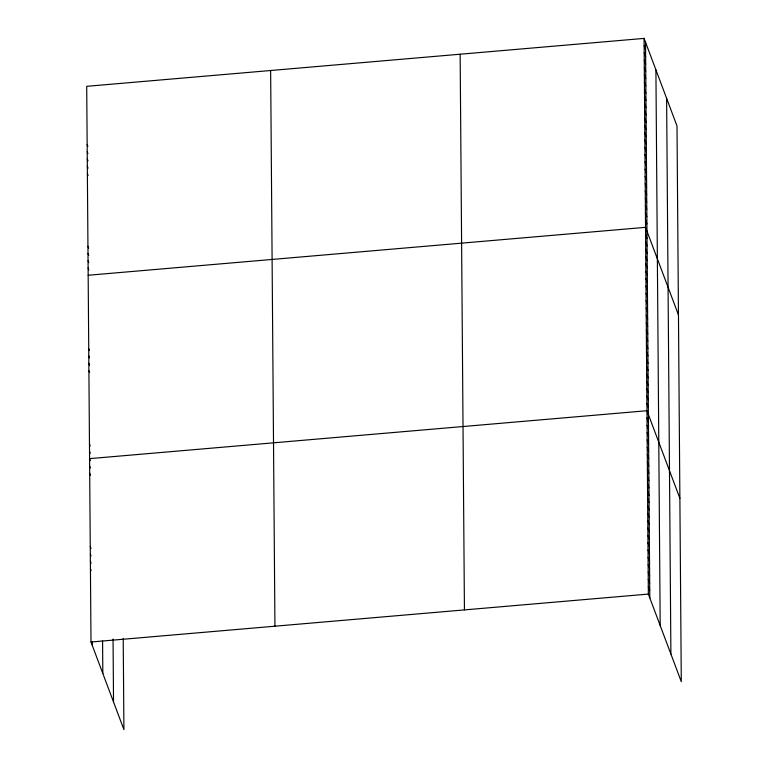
<?xml version="1.0" encoding="UTF-8"?>
<svg xmlns="http://www.w3.org/2000/svg" width="768" height="768" viewBox="0 0 768 768"><rect width="100%" height="100%" fill="white"/><g stroke="black" fill="none" stroke-linecap="round" stroke-linejoin="round"><path stroke-width="1.15" d="M644.083 38.4L648.365 594.086L681.293 681.677L677.002 125.981L644.083 38.4L86.707 86.323L90.998 642.019L123.917 729.6L123.216 638.438M88.166 275.261L645.533 227.338L678.461 314.918M90.998 642.019L648.365 594.086M644.131 45.667L645.571 49.498M644.189 52.934L645.629 56.765M644.246 60.202L645.686 64.032M644.304 67.469L645.744 71.299M644.362 74.736L645.802 78.566M644.419 82.003L645.859 85.834M644.467 89.27L645.907 93.101M644.525 96.538L645.965 100.368M644.582 103.805L646.022 107.635M644.64 111.072L646.08 114.893M644.698 118.33L646.138 122.16M644.755 125.597L646.195 129.427M644.813 132.864L646.243 136.694M644.861 140.131L646.301 143.962M644.918 147.398L646.358 151.229M644.976 154.666L646.416 158.496M645.034 161.933L646.474 165.763M645.091 169.2L646.531 173.03M645.149 176.467L646.589 180.298M645.197 183.734L646.637 187.565M645.254 191.002L646.694 194.832M645.312 198.269L646.752 202.099M645.37 205.536L646.81 209.366M645.427 212.803L646.867 216.634M645.485 220.07L646.925 223.901M645.59 234.672L647.03 238.502M645.648 242.006L647.088 245.837M645.706 249.341L647.146 253.171M645.763 256.675L647.203 260.506M645.821 264.01L647.261 267.84M645.878 271.344L647.318 275.174M645.936 278.678L647.376 282.509M645.994 286.013L647.434 289.843M646.051 293.347L647.491 297.178M646.099 300.682L647.539 304.512M646.157 308.026L647.597 311.846M646.214 315.36L647.654 319.19M646.272 322.694L647.712 326.525M646.33 330.029L647.77 333.859M646.387 337.363L647.827 341.194M646.445 344.698L647.885 348.528M646.502 352.032L647.942 355.862M646.56 359.366L648 363.197M646.618 366.701L648.048 370.531M646.666 374.035L648.106 377.866M646.723 381.37L648.163 385.2M646.781 388.704L648.221 392.534M646.838 396.038L648.278 399.869M646.896 403.382L648.336 407.203M679.872 498.298L646.954 410.717L89.587 458.64L90.307 460.56M647.011 418.051L648.451 421.882M647.069 425.386L648.509 429.216M647.126 432.72L648.566 436.55M647.184 440.054L648.614 443.885M647.232 447.389L648.672 451.219M647.29 454.723L648.73 458.554M647.347 462.058L648.787 465.888M647.405 469.392L648.845 473.222M647.462 476.726L648.902 480.557M647.52 484.061L648.96 487.891M647.578 491.395L649.018 495.226M647.635 498.73L649.075 502.56M647.693 506.074L649.133 509.904M647.741 513.408L649.181 517.238M647.798 520.742L649.238 524.573M647.856 528.077L649.296 531.907M647.914 535.411L649.354 539.242M647.971 542.746L649.411 546.576M648.029 550.08L649.469 553.91M648.086 557.414L649.526 561.245M648.144 564.749L649.584 568.579M648.202 572.083L649.642 575.914M648.259 579.418L649.699 583.248M648.307 586.752L649.747 590.582M87.158 144.461L87.878 146.381M87.216 151.728L87.936 153.638M87.274 158.995L87.994 160.906M87.331 166.262L88.051 168.173M87.389 173.53L88.109 175.44M87.946 246.192L88.666 248.112M88.003 253.459L88.723 255.379M88.061 260.726L88.781 262.646M88.118 267.994L88.838 269.914M88.733 348.614L89.453 350.525M88.79 355.949L89.51 357.859M88.848 363.283L89.568 365.203M88.906 370.618L89.626 372.538M89.472 443.971L90.192 445.882M89.53 451.306L90.25 453.216M89.645 465.974L90.365 467.894M89.702 473.309L90.422 475.229M90.269 546.662L90.989 548.573M90.326 553.997L91.046 555.917M90.374 561.331L91.094 563.251M90.432 568.666L91.152 570.586M666.614 98.342L670.896 654.038M655.91 69.869L660.192 625.555M645.514 42.23L649.805 597.917M460.147 54.221L464.438 609.907M270.643 70.512L274.934 626.198M113.05 639.091L113.53 701.962M102.576 641.002L102.826 673.488M92.41 641.654L92.438 645.85"/></g></svg>
